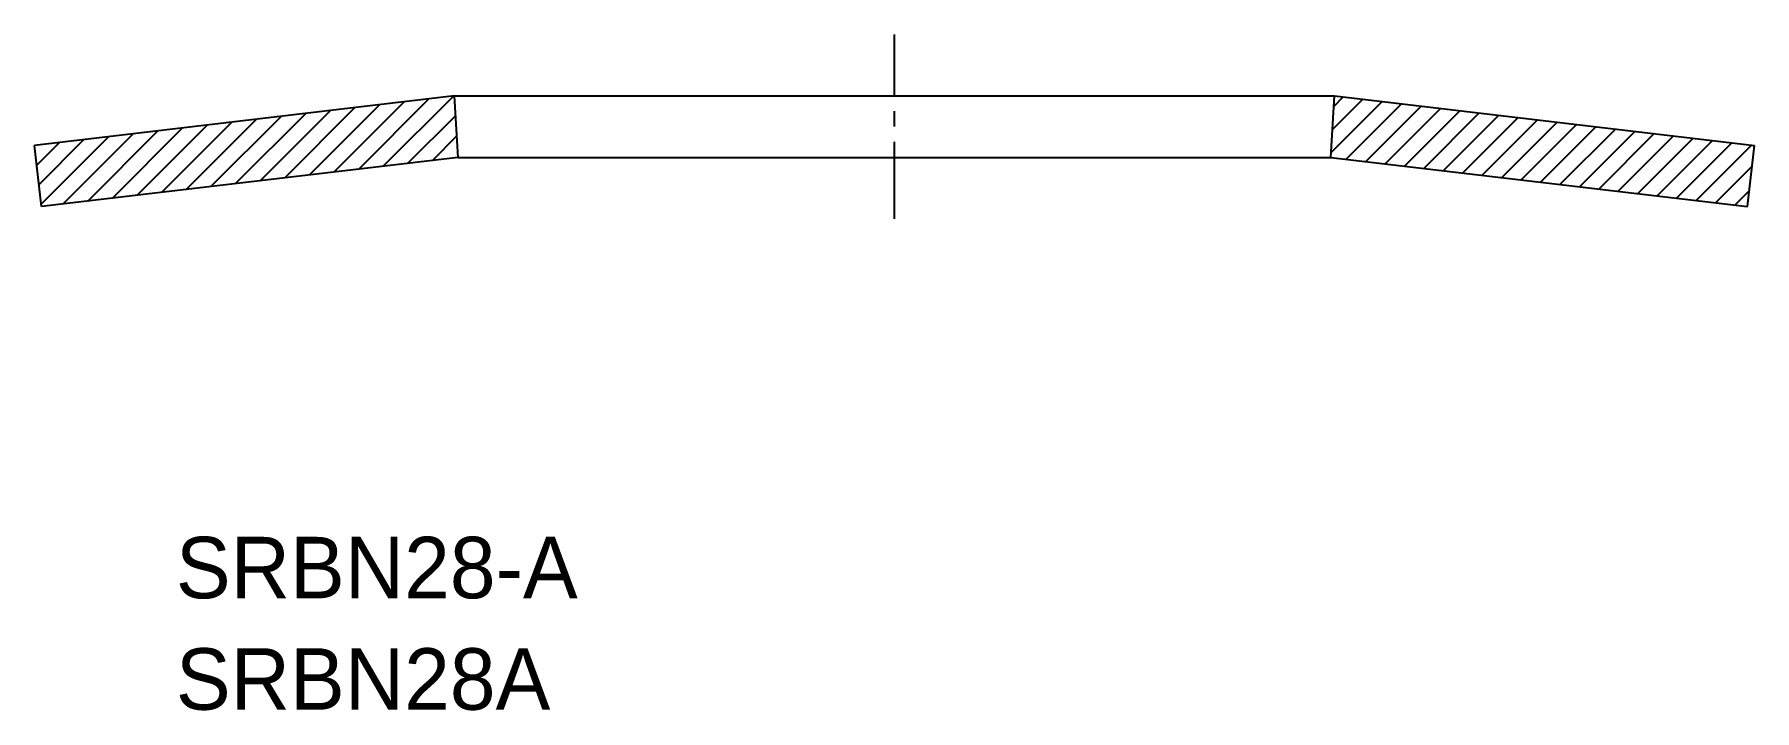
# Model space of a CAD drawing. Extents: x 125.8 to 153.8, y 139.9 to 150.9.
import ezdxf

# ---------------------------------------------------------------- set-up
doc = ezdxf.new("R2010")
doc.units = 0
doc.linetypes.add('CENTER', pattern=[2, 1.25, -0.25, 0.25, -0.25])
doc.layers.get('0').update_dxf_attribs({"linetype": 'CONTINUOUS'})
doc.layers.add('CENTER', color=1, linetype='CENTER')

# ---------------------------------------------------------------- blocks, each defined once
blk = doc.blocks.new('*X2')
at = {"color": 0, "linetype": 'CONTINUOUS'}
for p, q in [((130.259, 148.644), (131.4, 149.785)), ((130.66, 148.691), (131.801, 149.832)), ((131.06, 148.738), (132.202, 149.88)), ((131.461, 148.785), (132.603, 149.927)), ((127.854, 148.36), (128.995, 149.501)), ((128.255, 148.407), (129.396, 149.549)), ((128.655, 148.454), (129.797, 149.596)), ((129.056, 148.502), (130.198, 149.643)), ((129.457, 148.549), (130.599, 149.691)), ((129.858, 148.596), (131, 149.738)), ((131.862, 148.833), (132.64, 149.611)), ((125.858, 148.485), (126.59, 149.218)), ((125.895, 148.169), (126.991, 149.265)), ((126.25, 148.171), (127.392, 149.312)), ((126.651, 148.218), (127.793, 149.36)), ((127.052, 148.265), (128.194, 149.407)), ((127.453, 148.312), (128.594, 149.454)), ((132.263, 148.88), (132.66, 149.277)), ((125.783, 149.118), (125.788, 149.123)), ((125.821, 148.802), (126.189, 149.17)), ((132.664, 148.927), (132.679, 148.943))]:
    blk.add_line(p, q, dxfattribs=at)
blk = doc.blocks.new('*X3')
at = {"color": 0, "linetype": 'CONTINUOUS'}
for p, q in [((146.885, 149.006), (147.716, 149.838)), ((146.907, 149.382), (147.4, 149.875)), ((146.929, 149.757), (147.084, 149.912)), ((147.132, 148.9), (148.032, 149.8)), ((147.448, 148.862), (148.349, 149.763)), ((147.764, 148.825), (148.665, 149.726)), ((148.08, 148.788), (148.981, 149.688)), ((148.397, 148.75), (149.297, 149.651)), ((148.713, 148.713), (149.614, 149.614)), ((149.029, 148.676), (149.93, 149.576)), ((149.345, 148.638), (150.246, 149.539)), ((149.662, 148.601), (150.562, 149.502)), ((149.978, 148.564), (150.879, 149.464)), ((150.294, 148.526), (151.195, 149.427)), ((150.61, 148.489), (151.511, 149.39)), ((150.927, 148.452), (151.827, 149.352)), ((151.243, 148.414), (152.144, 149.315)), ((151.559, 148.377), (152.46, 149.278)), ((151.875, 148.34), (152.776, 149.24)), ((152.192, 148.303), (153.092, 149.203)), ((152.508, 148.265), (153.409, 149.166)), ((152.824, 148.228), (153.725, 149.129)), ((153.14, 148.191), (153.738, 148.788)), ((153.457, 148.153), (153.69, 148.387))]:
    blk.add_line(p, q, dxfattribs=at)

msp = doc.modelspace()

# ---------------------------------------------------------------- linework, layer by layer
at = {"color": 7, "linetype": 'CONTINUOUS'}
for p, q in [((132.621, 149.929), (125.783, 149.122)), ((132.621, 149.929), (146.939, 149.929)), ((132.68, 148.929), (132.621, 149.929)), ((146.88, 148.929), (146.939, 149.929)), ((146.939, 149.929), (153.777, 149.122)), ((125.9, 148.129), (125.783, 149.122)), ((153.66, 148.129), (153.777, 149.122)), ((132.68, 148.929), (125.9, 148.129)), ((132.68, 148.929), (146.88, 148.929)), ((146.88, 148.929), (153.66, 148.129))]:
    msp.add_line(p, q, dxfattribs=at)
at = {"layer": 'CENTER', "color": 1, "linetype": 'CENTER'}
msp.add_line((139.78, 147.929), (139.78, 150.929), dxfattribs=at)

# ---------------------------------------------------------------- block references
at = {"color": 7, "linetype": 'CONTINUOUS'}
for name in ['*X2', '*X3']:
    msp.add_blockref(name, (0, 0), dxfattribs=at)

# ---------------------------------------------------------------- texts
for s, p in [('SRBN28-A', (128.085, 141.755)), ('SRBN28A', (128.085, 139.942))]:
    msp.add_text(s, height=1).set_placement(p)

doc.saveas('drawing.dxf')
